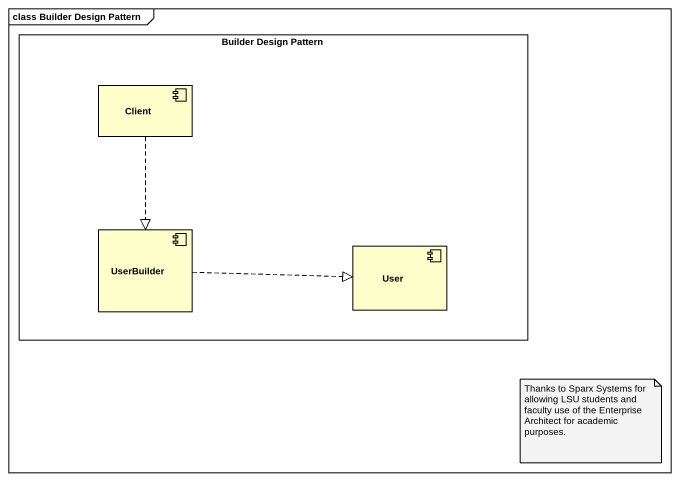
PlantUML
@startuml
mainframe class Builder Design Pattern
rectangle "Builder Design Pattern" as Builder_Design_Pattern {
  component Client
  component UserBuilder
  component User
}
Client ..|> UserBuilder
UserBuilder .right.|> User
note as N1
  Thanks to Sparx Systems for allowing LSU students and faculty use of the Enterprise Architect for academic purposes.
end note
@enduml
